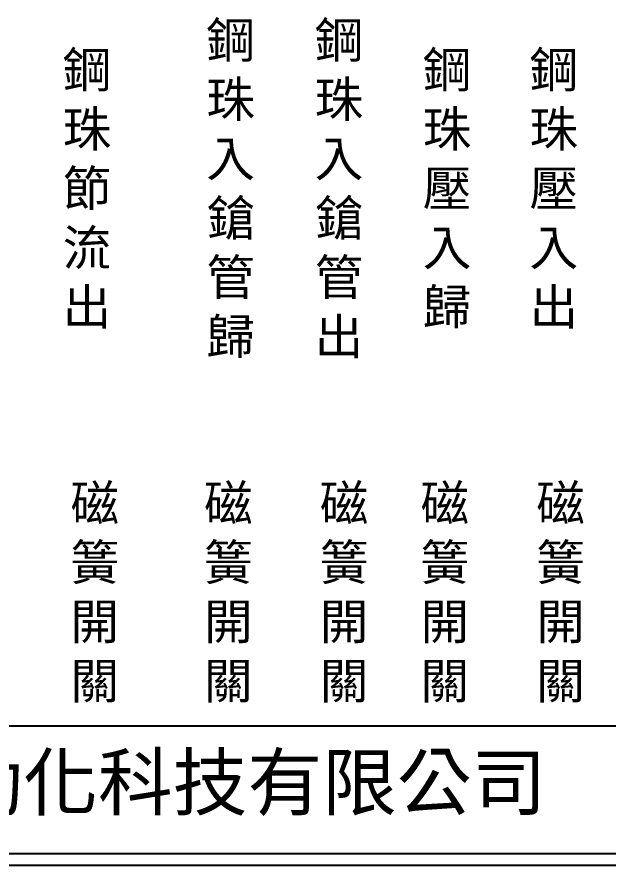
# Model space of a CAD drawing. Extents: x 325 to 612, y 3 to 207.
# Drawn here: x 396 to 460.7, y 3 to 96 of the extents above; entities that cross this region are included whole.
import ezdxf

# ---------------------------------------------------------------- set-up
doc = ezdxf.new("R2010")
doc.units = 0
doc.layers.add('圖框層', color=7, linetype='CONTINUOUS')
doc.layers.add('標尺寸層', color=3, linetype='CONTINUOUS')
doc.styles.add('CNS', font='romanc.shx', dxfattribs={"bigfont": 'chineset.shx'})
doc.styles.add('STSL', font='KAIU.TTF')

msp = doc.modelspace()

# ---------------------------------------------------------------- linework, layer by layer
at = {"layer": '圖框層', "color": 7}
for p, q in [((326.569, 18.25), (611.07, 18.25)), ((326.569, 4.25), (611.07, 4.25)), ((325.319, 3), (612.319, 3))]:
    msp.add_line(p, q, dxfattribs=at)

# ---------------------------------------------------------------- texts
at = {"layer": '圖框層', "color": 4, "style": 'STSL'}
msp.add_text('泓陞自動化科技有限公司', height=6, dxfattribs=at).set_placement((363.923, 9.076))
at = {"layer": '標尺寸層', "color": 7, "char_height": 3.9, "width": 4.96081, "attachment_point": 5, "style": 'CNS'}
for s, insert in [('{\\fDFKai-SB|b0|i0|c136|p65;鋼珠入鎗管歸}', (419.367, 76.973)), ('{\\fDFKai-SB|b0|i0|c136|p65;鋼珠入鎗管出}', (431.238, 76.973)), ('{\\fDFKai-SB|b0|i0|c136|p65;鋼珠節流出}', (403.638, 76.973)), ('{\\fDFKai-SB|b0|i0|c136|p65;鋼珠壓入歸}', (443.078, 76.973)), ('{\\fDFKai-SB|b0|i0|c136|p65;鋼珠壓入出}', (454.767, 76.973)), ('{\\fDFKai-SB|b0|i0|c136|p65;磁簧開關}', (404.494, 32.72)), ('{\\fDFKai-SB|b0|i0|c136|p65;磁簧開關}', (419.121, 32.72)), ('{\\fDFKai-SB|b0|i0|c136|p65;磁簧開關}', (431.798, 32.72)), ('{\\fDFKai-SB|b0|i0|c136|p65;磁簧開關}', (442.832, 32.72)), ('{\\fDFKai-SB|b0|i0|c136|p65;磁簧開關}', (455.509, 32.72))]:
    msp.add_mtext(s, dxfattribs=dict(at, insert=insert))

doc.saveas('drawing.dxf')
